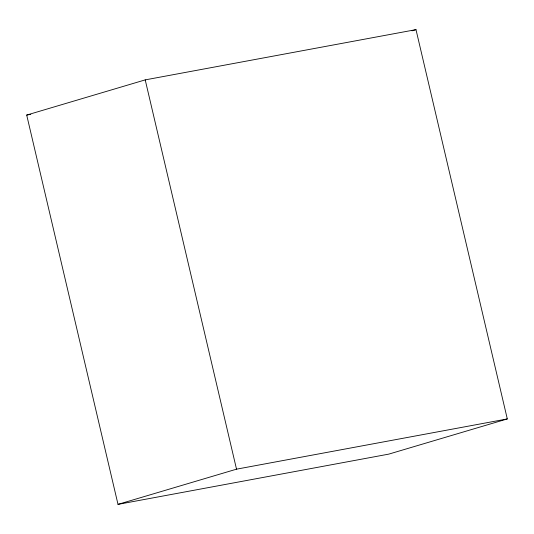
<?xml version="1.0" encoding="UTF-8"?>
<svg xmlns="http://www.w3.org/2000/svg" width="534" height="534" viewBox="0 0 534 534"><rect width="100%" height="100%" fill="white"/><g stroke="black" fill="none" stroke-linecap="round" stroke-linejoin="round"><path stroke-width="0.8" d="M26.7 115.07L145.215 79.88L415.993 29.637L507.3 418.93L388.785 454.12L118.007 504.363L26.7 115.07L30.792 114.316M412.014 30.818L415.993 29.637M118.007 504.363L236.522 469.172L507.3 418.93M145.215 79.88L236.522 469.172"/></g></svg>
